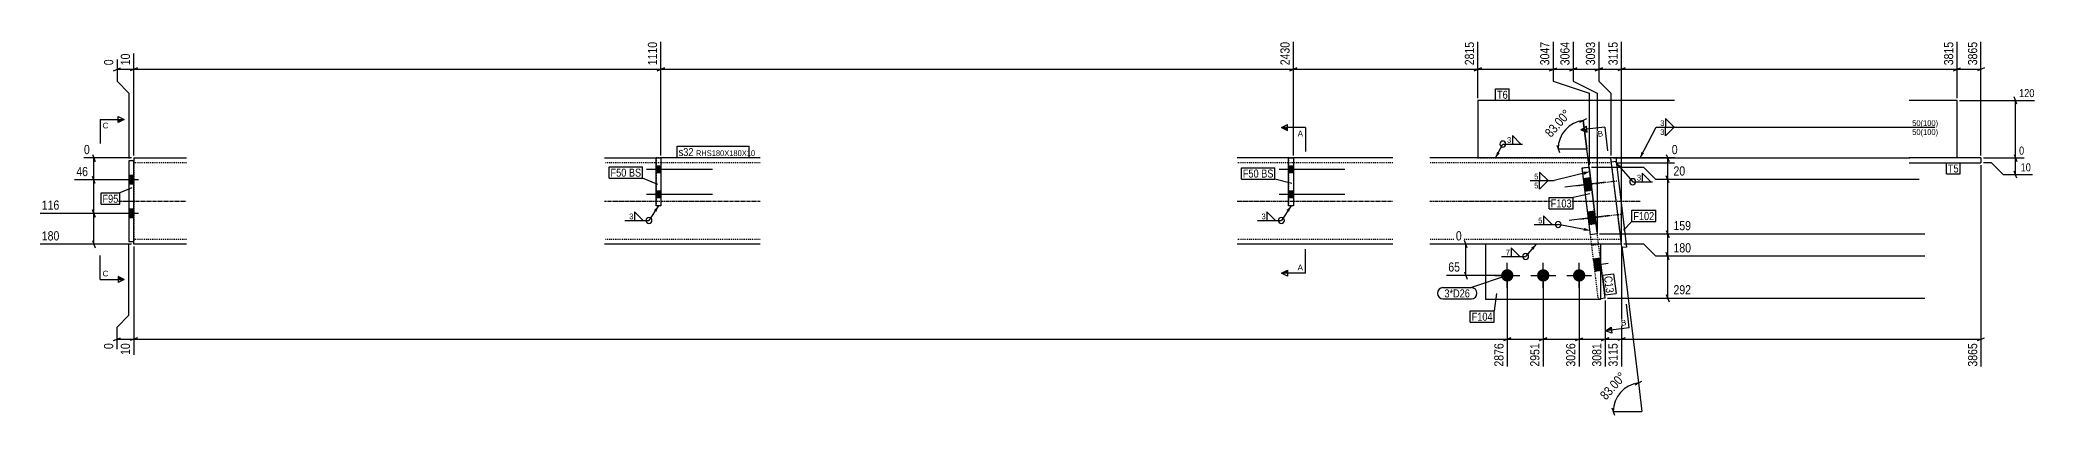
# Model space of a CAD drawing. Header units: millimetres. Extents: x 12 to 42742, y 6 to 829.
# Drawn here: x 12 to 4177, y 12 to 794 of the extents above; entities that cross this region are included whole.
import ezdxf

# ---------------------------------------------------------------- set-up
doc = ezdxf.new("R2010")
doc.units = ezdxf.units.MM
doc.linetypes.add('DXK_LINE_DOT2', pattern=[3.9198, 1.9599, -1.9599])
doc.linetypes.add('DXK_LINE_DOT3', pattern=[5.9187, 2.979, -0.9799, 0.9799, -0.9799])
for name, color, linetype in [('MÅLSÆTNING', 7, 'Continuous'), ('STÅL', 7, 'Continuous'), ('TEKST', 7, 'Continuous')]:
    doc.layers.add(name, color=color, linetype=linetype)
doc.styles.add('Arial', font='ARIAL.TTF', dxfattribs={"height": 0.2})
doc.styles.add('Arial Narrow', font='ARIALN.TTF', dxfattribs={"height": 0.2})

msp = doc.modelspace()

# ---------------------------------------------------------------- hatches: boundary and pattern name
at = {"layer": 'STÅL', "linetype": 'Continuous'}
for points in [[(207.5, 493.4), (207.5, 511.4), (197.5, 511.4), (197.5, 493.4)], [(207.5, 493.4), (207.5, 511.4), (197.5, 511.4), (197.5, 493.4)], [(1307.5, 517.3), (1307.5, 531.3), (1297.5, 531.3), (1297.5, 517.3)], [(2627.5, 517.3), (2627.5, 531.3), (2617.5, 531.3), (2617.5, 517.3)], [(3250.5, 481), (3247.3, 506.8), (3232.5, 505), (3235.6, 479.2)], [(1307.5, 465.3), (1307.5, 479.3), (1297.5, 479.3), (1297.5, 465.3)], [(2627.5, 465.3), (2627.5, 479.3), (2617.5, 479.3), (2617.5, 465.3)], [(207.5, 423.4), (207.5, 441.4), (197.5, 441.4), (197.5, 423.4)], [(207.5, 423.4), (207.5, 441.4), (197.5, 441.4), (197.5, 423.4)], [(3259, 411.5), (3255.9, 437.3), (3241, 435.5), (3244.2, 409.7)], [(3253.1, 337.2), (3256.2, 311.4), (3271.1, 313.2), (3268, 339)], [(3073.9, 316.3, -1), (3073.9, 290.3, -1)], [(3148.9, 316.3, -1), (3148.9, 290.3, -1)], [(3223.9, 316.3, -1), (3223.9, 290.3, -1)]]:
    msp.add_hatch(color=96, dxfattribs=at).paths.add_polyline_path(points)
at = {"layer": 'TEKST', "linetype": 'Continuous'}
for color, points in [(30, [(2615, 612.1), (2615, 605.8), (2602.5, 612.1)]), (3, [(3359.5, 557.9), (3350.9, 548.3), (3353.9, 560.8)]), (3, [(3232.9, 519.4), (3245.8, 519.4), (3234.4, 513.3)]), (3, [(3307.1, 526.8), (3301.2, 538.3), (3311.8, 530.9)]), (3, [(1293, 439.5), (1302.5, 448.3), (1298.3, 436.1)]), (3, [(2613.3, 439.7), (2622.9, 448.3), (2618.5, 436.2)]), (3, [(2613.3, 439.7), (2622.9, 448.3), (2618.5, 436.2)]), (3, [(3234, 402.6), (3245.7, 397.2), (3232.8, 396.5)]), (3, [(3123.7, 360.8), (3134.2, 368.3), (3128.4, 356.8)]), (30, [(2615, 314), (2615, 307.7), (2602.5, 307.7)])]:
    msp.add_hatch(color=color, dxfattribs=at).paths.add_polyline_path(points)

# ---------------------------------------------------------------- linework, layer by layer
at = {"layer": 'MÅLSÆTNING', "color": 7, "linetype": 'Continuous'}
for p, q in [((172.5, 753.9), (172.5, 708.2)), ((207.5, 553.3), (207.5, 766.1)), ((1307.5, 553.3), (1307.5, 790.5)), ((1307.5, 553.3), (1307.5, 790.5)), ((2627.5, 553.3), (2627.5, 790.5)), ((2627.5, 553.3), (2627.5, 790.5)), ((3012.5, 673.3), (3012.5, 790.5)), ((3012.5, 673.3), (3012.5, 790.5)), ((3169.7, 790.5), (3169.7, 708.2)), ((3211.7, 790.5), (3211.7, 708.2)), ((3265.1, 790.5), (3265.1, 708.2)), ((3312.2, 373.3), (3312.2, 790.5)), ((3312.2, 373.3), (3312.2, 790.5)), ((4012.5, 673.3), (4012.5, 790.5)), ((4062.5, 553.3), (4062.5, 790.5)), ((165, 730.2), (180, 736.2)), ((172.5, 733.2), (207.5, 733.2)), ((172.5, 708.2), (197.5, 683.2)), ((215, 736.2), (200, 730.2)), ((1315, 736.2), (1300, 730.2)), ((1300, 730.2), (1315, 736.2)), ((1307.5, 733.2), (2627.5, 733.2)), ((2635, 736.2), (2620, 730.2)), ((2620, 730.2), (2635, 736.2)), ((2627.5, 733.2), (3012.5, 733.2)), ((3020, 736.2), (3005, 730.2)), ((3005, 730.2), (3020, 736.2)), ((3162.2, 730.2), (3177.2, 736.2)), ((3169.7, 733.2), (3211.7, 733.2)), ((3169.7, 708.2), (3244.7, 683.2)), ((3169.7, 708.2), (3244.7, 683.2)), ((3219.2, 736.2), (3204.2, 730.2)), ((3211.7, 708.2), (3261.7, 683.2)), ((3211.7, 708.2), (3261.7, 683.2)), ((3257.6, 730.2), (3272.6, 736.2)), ((3265.1, 733.2), (3312.2, 733.2)), ((3265.1, 708.2), (3290.1, 683.2)), ((3265.1, 708.2), (3290.1, 683.2)), ((3319.7, 736.2), (3304.7, 730.2)), ((3319.7, 736.2), (3304.7, 730.2)), ((4005, 730.2), (4020, 736.2)), ((4012.5, 733.2), (4062.5, 733.2)), ((4070, 736.2), (4055, 730.2)), ((197.5, 683.2), (197.5, 547.3)), ((3244.7, 683.2), (3244.7, 533.7)), ((3244.7, 683.2), (3244.7, 533.7)), ((3261.7, 683.2), (3261.7, 394.7)), ((3261.7, 683.2), (3261.7, 394.7)), ((3290.1, 683.2), (3290.1, 553.3)), ((3290.1, 683.2), (3290.1, 553.3)), ((4017.5, 668.3), (4174, 668.3)), ((4137.5, 660.8), (4131.5, 675.8)), ((4134.5, 548.3), (4134.5, 668.3)), ((3225.6, 622.8), (3239.7, 630.6)), ((3245.9, 518.6), (3232.6, 626.7)), ((3232.6, 626.7), (3240, 567.2)), ((3177, 574.7), (3183, 559.7)), ((3180, 567.2), (3240, 567.2)), ((3295.1, 548.3), (3913.9, 548.3)), ((3405.7, 555.8), (3411.7, 540.8)), ((3408.7, 503.7), (3408.7, 548.3)), ((4067.5, 548.3), (4152.6, 548.3)), ((4067.5, 548.3), (4152.6, 548.3)), ((4131.5, 555.8), (4137.5, 540.8)), ((4131.5, 555.8), (4137.5, 540.8)), ((4134.5, 513.3), (4134.5, 548.3)), ((202.5, 502.4), (84, 502.4)), ((127.1, 494.9), (121.1, 509.9)), ((124.1, 432.4), (124.1, 502.4)), ((3358.7, 528.7), (3249.7, 528.7)), ((3358.7, 528.7), (3249.7, 528.7)), ((3383.7, 503.7), (3358.7, 528.7)), ((3383.7, 503.7), (3358.7, 528.7)), ((3933.3, 503.7), (3383.7, 503.7)), ((3933.3, 503.7), (3383.7, 503.7)), ((3411.7, 496.2), (3405.7, 511.2)), ((3411.7, 496.2), (3405.7, 511.2)), ((3408.7, 389.7), (3408.7, 503.7)), ((4062.5, 533.3), (4062.5, 113.1)), ((4084.5, 538.3), (4067.5, 538.3)), ((4109.5, 513.3), (4084.5, 538.3)), ((4169.7, 513.3), (4109.5, 513.3)), ((4137.5, 505.8), (4131.5, 520.8)), ((202.5, 432.4), (12, 432.4)), ((202.5, 432.4), (12, 432.4)), ((121.1, 439.9), (127.1, 424.9)), ((127.1, 424.9), (121.1, 439.9)), ((124.1, 368.3), (124.1, 432.4)), ((121.1, 375.8), (127.1, 360.8)), ((2990.3, 360.8), (2984.3, 375.8)), ((3266.7, 389.7), (3945.5, 389.7)), ((3266.7, 389.7), (3945.5, 389.7)), ((3405.7, 397.2), (3411.7, 382.2)), ((3405.7, 397.2), (3411.7, 382.2)), ((3408.7, 343.3), (3408.7, 389.7)), ((202.5, 368.3), (12, 368.3)), ((197.5, 220.3), (197.5, 369.3)), ((207.5, 363.3), (207.5, 137.4)), ((3023.9, 368.3), (2966.6, 368.3)), ((2987.3, 303.3), (2987.3, 368.3)), ((3312.2, 363.3), (3312.2, 113.1)), ((3312.8, 363.3), (3347.7, 79.1)), ((3358.7, 368.3), (3317.2, 368.3)), ((3358.7, 368.3), (3317.2, 368.3)), ((3383.7, 343.3), (3358.7, 368.3)), ((3383.7, 343.3), (3358.7, 368.3)), ((3945.5, 343.3), (3383.7, 343.3)), ((3945.5, 343.3), (3383.7, 343.3)), ((3411.7, 335.8), (3405.7, 350.8)), ((3411.7, 335.8), (3405.7, 350.8)), ((3408.7, 255.8), (3408.7, 343.3)), ((3068.9, 303.3), (2947.2, 303.3)), ((2984.3, 310.8), (2990.3, 295.8)), ((3073.9, 298.3), (3073.9, 113.1)), ((3073.9, 298.3), (3073.9, 113.1)), ((3148.9, 298.3), (3148.9, 113.1)), ((3223.9, 298.3), (3223.9, 113.1)), ((3223.9, 298.3), (3223.9, 113.1)), ((3278.2, 250.8), (3278.2, 113.1)), ((3283.2, 255.8), (3945.5, 255.8)), ((3405.7, 263.3), (3411.7, 248.3)), ((172.5, 195.3), (197.5, 220.3)), ((165, 167.3), (180, 173.3)), ((172.5, 149.6), (172.5, 195.3)), ((172.5, 170.3), (207.5, 170.3)), ((215, 173.3), (200, 167.3)), ((3081.4, 173.3), (3066.4, 167.3)), ((3066.4, 167.3), (3081.4, 173.3)), ((3073.9, 170.3), (3148.9, 170.3)), ((3141.4, 167.3), (3156.4, 173.3)), ((3216.4, 167.3), (3231.4, 173.3)), ((3223.9, 170.3), (3278.2, 170.3)), ((3285.7, 173.3), (3270.7, 167.3)), ((3319.7, 173.3), (3304.7, 167.3)), ((3319.7, 173.3), (3304.7, 167.3)), ((3312.2, 170.3), (4062.5, 170.3)), ((4055, 167.3), (4070, 173.3)), ((3340.6, 75.2), (3354.8, 82.9)), ((3347.7, 79.1), (3355, 19.5)), ((3292, 27), (3298, 12)), ((3295, 19.5), (3355, 19.5))]:
    msp.add_line(p, q, dxfattribs=at)
for centre in [(3240, 567.2), (3355, 19.5)]:
    msp.add_arc(centre, 60, 97, 180, dxfattribs=at)
at = {"layer": 'STÅL', "color": 2, "linetype": 'Continuous'}
for p, q in [((3423, 668.3), (3012.5, 668.3)), ((3012.5, 668.3), (3012.5, 548.3)), ((4012.5, 668.3), (3912.5, 668.3)), ((4012.5, 548.3), (4012.5, 668.3)), ((207.5, 542.3), (197.5, 542.3)), ((197.5, 542.3), (197.5, 374.3)), ((207.5, 548.3), (207.5, 542.3)), ((207.5, 548.3), (317.5, 548.3)), ((207.5, 374.3), (207.5, 542.3)), ((1190, 548.3), (1297.5, 548.3)), ((1297.5, 448.3), (1297.5, 548.3)), ((1297.5, 548.3), (1307.5, 548.3)), ((1515, 548.3), (1307.5, 548.3)), ((1307.5, 548.3), (1307.5, 448.3)), ((2617.5, 548.3), (2510, 548.3)), ((2617.5, 448.3), (2617.5, 548.3)), ((2617.5, 548.3), (2627.5, 548.3)), ((2835, 548.3), (2627.5, 548.3)), ((2627.5, 548.3), (2627.5, 448.3)), ((3290.1, 548.3), (2912.5, 548.3)), ((3311.3, 375.5), (3290.1, 548.3)), ((3301.2, 548.3), (3290.1, 548.3)), ((3423, 548.3), (3301.2, 548.3)), ((3301.2, 548.3), (3301.2, 540.1)), ((4062.5, 548.3), (3912.5, 548.3)), ((4062.5, 548.3), (4062.5, 538.3)), ((3244.7, 528.7), (3229.8, 526.8)), ((3229.8, 526.8), (3246.8, 387.9)), ((3244.7, 528.7), (3261.7, 389.7)), ((3291.1, 540.3), (3301, 541.5)), ((3301, 541.5), (3323, 362.5)), ((3301.4, 538.3), (3423, 538.3)), ((3912.5, 538.3), (4062.5, 538.3)), ((1307.5, 448.3), (1297.5, 448.3)), ((2627.5, 448.3), (2617.5, 448.3)), ((3261.7, 389.7), (3246.8, 387.9)), ((3313.1, 361.3), (3311.3, 375.5)), ((197.5, 374.3), (207.5, 374.3)), ((207.5, 368.3), (207.5, 374.3)), ((317.5, 368.3), (207.5, 368.3)), ((1515, 368.3), (1190, 368.3)), ((2835, 368.3), (2510, 368.3)), ((3312.2, 368.3), (2912.5, 368.3)), ((3028.9, 253.3), (3028.9, 368.3)), ((3268.9, 253.3), (3268.9, 368.3)), ((3323, 362.5), (3313.1, 361.3)), ((3278.2, 255.8), (3268.9, 331.2)), ((3268.9, 253.3), (3028.9, 253.3)), ((3278.2, 255.8), (3268.9, 254.7))]:
    msp.add_line(p, q, dxfattribs=at)
at = {"layer": 'STÅL', "color": 7, "linetype": 'DXK_LINE_DOT2'}
for p, q in [((207.5, 542.3), (207.5, 393.3)), ((1307.5, 548.3), (1297.5, 548.3)), ((1297.5, 548.3), (1297.5, 448.3)), ((1307.5, 548.3), (1307.5, 448.3)), ((2627.5, 548.3), (2617.5, 548.3)), ((2617.5, 548.3), (2617.5, 448.3)), ((2627.5, 548.3), (2627.5, 448.3)), ((3012.5, 548.3), (3290.1, 548.3)), ((3423, 548.3), (3301.2, 548.3)), ((4012.5, 548.3), (3912.5, 548.3)), ((317.5, 538.3), (207.5, 538.3)), ((1515, 538.3), (1190, 538.3)), ((2835, 538.3), (2510, 538.3)), ((3291.3, 538.3), (2912.5, 538.3)), ((3244.7, 528.7), (3229.8, 526.8)), ((3229.8, 526.8), (3263.3, 254)), ((3268.9, 331.2), (3244.7, 528.7)), ((3311.3, 375.5), (3291.1, 540.3)), ((3301.2, 538.3), (3301.2, 540.1)), ((3301.2, 538.3), (3301.4, 538.3)), ((1307.5, 448.3), (1297.5, 448.3)), ((2627.5, 448.3), (2617.5, 448.3)), ((207.5, 393.3), (207.5, 374.3)), ((317.5, 378.3), (207.5, 378.3)), ((1515, 378.3), (1190, 378.3)), ((2835, 378.3), (2510, 378.3)), ((3311, 378.3), (2912.5, 378.3)), ((3312, 370.2), (3311.3, 375.5)), ((3268.9, 368.3), (3028.9, 368.3)), ((3249.5, 366.4), (3264.4, 368.2)), ((3249.5, 366.4), (3264.4, 368.2)), ((3312.2, 368.3), (3312, 370.2)), ((3269.7, 325.3), (3254.8, 323.5)), ((3268.9, 254.7), (3263.3, 254))]:
    msp.add_line(p, q, dxfattribs=at)
at = {"layer": 'STÅL', "color": 96, "linetype": 'Continuous'}
for p, q in [((217.5, 502.4), (152.5, 502.4)), ((217.5, 502.4), (152.5, 502.4)), ((207.5, 511.4), (197.5, 511.4)), ((207.5, 511.4), (197.5, 511.4)), ((1415, 524.3), (1277.5, 524.3)), ((1307.5, 531.3), (1297.5, 531.3)), ((1307.5, 517.3), (1297.5, 517.3)), ((2735, 524.3), (2597.5, 524.3)), ((2627.5, 531.3), (2617.5, 531.3)), ((2627.5, 517.3), (2617.5, 517.3)), ((3247.3, 506.8), (3232.5, 505)), ((207.5, 493.4), (197.5, 493.4)), ((207.5, 493.4), (197.5, 493.4)), ((1415, 472.3), (1277.5, 472.3)), ((1307.5, 479.3), (1297.5, 479.3)), ((1307.5, 465.3), (1297.5, 465.3)), ((2735, 472.3), (2597.5, 472.3)), ((2627.5, 479.3), (2617.5, 479.3)), ((2627.5, 465.3), (2617.5, 465.3)), ((3278.7, 497.6), (3194.3, 487.2)), ((3250.5, 481), (3235.6, 479.2)), ((217.5, 432.4), (152.5, 432.4)), ((217.5, 432.4), (152.5, 432.4)), ((207.5, 441.4), (197.5, 441.4)), ((207.5, 441.4), (197.5, 441.4)), ((207.5, 423.4), (197.5, 423.4)), ((207.5, 423.4), (197.5, 423.4)), ((3287.2, 428.1), (3202.9, 417.7)), ((3255.9, 437.3), (3241, 435.5)), ((3259, 411.5), (3244.2, 409.7)), ((3268, 339), (3253.1, 337.2)), ((3047.9, 303.3), (3099.9, 303.3)), ((3073.9, 277.3), (3073.9, 329.3)), ((3122.9, 303.3), (3174.9, 303.3)), ((3148.9, 277.3), (3148.9, 329.3)), ((3197.9, 303.3), (3249.9, 303.3)), ((3223.9, 277.3), (3223.9, 329.3)), ((3284.4, 328), (3254.7, 324.3)), ((3271.1, 313.2), (3256.2, 311.4))]:
    msp.add_line(p, q, dxfattribs=at)
at = {"layer": 'STÅL', "color": 96, "linetype": 'DXK_LINE_DOT2'}
for p, q in [((1415, 524.3), (1277.5, 524.3)), ((1307.5, 531.3), (1297.5, 531.3)), ((1307.5, 517.3), (1297.5, 517.3)), ((2735, 524.3), (2597.5, 524.3)), ((2627.5, 531.3), (2617.5, 531.3)), ((2627.5, 517.3), (2617.5, 517.3)), ((3219.2, 490.3), (3303.5, 500.6)), ((3232.5, 505), (3247.4, 506.8)), ((1415, 472.3), (1277.5, 472.3)), ((1307.5, 479.3), (1297.5, 479.3)), ((1307.5, 465.3), (1297.5, 465.3)), ((2735, 472.3), (2597.5, 472.3)), ((2627.5, 479.3), (2617.5, 479.3)), ((2627.5, 465.3), (2617.5, 465.3)), ((3235.6, 479.2), (3250.5, 481)), ((3227.7, 420.8), (3312.1, 431.1)), ((3241, 435.5), (3255.9, 437.3)), ((3244.2, 409.7), (3259.1, 411.5))]:
    msp.add_line(p, q, dxfattribs=at)
at = {"layer": 'STÅL', "color": 7, "linetype": 'DXK_LINE_DOT3'}
for p, q in [((157.5, 458.3), (317.5, 458.3)), ((1190, 458.3), (1515, 458.3)), ((2510, 458.3), (2835, 458.3)), ((2912.5, 458.3), (3351.2, 458.3))]:
    msp.add_line(p, q, dxfattribs=at)
at = {"layer": 'TEKST', "color": 30, "linetype": 'Continuous'}
for p, q in [((2602.5, 612.1), (2615, 618.3)), ((2602.5, 612.1), (2615, 605.8)), ((2615, 605.8), (2615, 618.3)), ((3240.7, 602.1), (3239.2, 614.5)), ((2602.5, 307.7), (2615, 314)), ((2615, 301.5), (2602.5, 307.7)), ((2615, 314), (2615, 301.5))]:
    msp.add_line(p, q, dxfattribs=at)
at = {"layer": 'TEKST', "color": 3, "linetype": 'Continuous'}
for p, q in [((3245.8, 519.4), (3171.6, 501.1)), ((1302.5, 448.3), (1282.7, 417.9)), ((2622.9, 448.3), (2602.4, 417.9)), ((2622.9, 448.3), (2602.4, 417.9)), ((3245.7, 397.2), (3180, 409.5)), ((3134.2, 368.3), (3112.2, 342.8))]:
    msp.add_line(p, q, dxfattribs=at)
for centre, start, end in [((1282.7, 417.9), 90, 270), ((1282.7, 417.9), 270, 90), ((2602.4, 417.9), 90, 270), ((2602.4, 417.9), 270, 90), ((3180, 409.5), 90, 270), ((3180, 409.5), 270, 90), ((3112.2, 342.8), 90, 270), ((3112.2, 342.8), 270, 90)]:
    msp.add_arc(centre, 6.25, start, end, dxfattribs=at)

# ---------------------------------------------------------------- wipeouts: each hides what was drawn before it
at = {"color": 0}
for points in [[(3401.7, 614), (3401.7, 628.5), (3392.1, 628.5), (3392.1, 614)], [(3082, 578.9), (3082, 593.4), (3072.4, 593.4), (3072.4, 578.9)], [(3138.8, 502.6), (3138.8, 517.1), (3129.2, 517.1), (3129.2, 502.6)], [(1250, 419.4), (1250, 433.9), (1240.4, 433.9), (1240.4, 419.4)], [(2569.7, 419.4), (2569.7, 433.9), (2560, 433.9), (2560, 419.4)], [(2996, 257.4), (2996, 274.9), (2942.7, 274.9), (2942.7, 257.4)], [(3043.2, 208.8), (3043.2, 226.3), (2999.5, 226.3), (2999.5, 208.8)]]:
    msp.add_wipeout(points, dxfattribs=at).dxf.layer = 'TEKST'
at = {"color": 0, "linetype": 'Continuous'}
for points in [[(3967.2, 614), (3967.2, 628.5), (3918, 628.5), (3918, 614)], [(154.5, 610), (154.5, 622.5), (142.5, 622.5), (142.5, 610)], [(154.5, 301.2), (154.5, 313.7), (142.5, 313.7), (142.5, 301.2)], [(2647.5, 314), (2647.5, 326.5), (2636.4, 326.5), (2636.4, 314)]]:
    msp.add_wipeout(points, dxfattribs=at).dxf.layer = 'TEKST'

# ---------------------------------------------------------------- next in the draw order: hatches: boundary and pattern name
at = {"layer": 'TEKST', "linetype": 'Continuous'}
for color, points in [(30, [(175, 622.5), (175, 628.7), (187.5, 628.7)]), (3, [(3058, 557.9), (3049.4, 548.3), (3052.4, 560.8)]), (30, [(175, 295), (175, 301.2), (187.5, 295)])]:
    msp.add_hatch(color=color, dxfattribs=at).paths.add_polyline_path(points)

# ---------------------------------------------------------------- next in the draw order: linework, layer by layer
at = {"layer": 'TEKST', "color": 7, "linetype": 'Continuous'}
for p, q in [((137.5, 628.7), (187.5, 628.7)), ((137.5, 295), (137.5, 345)), ((2652.5, 307.7), (2652.5, 357.7)), ((137.5, 295), (187.5, 295)), ((2652.5, 307.7), (2602.5, 307.7))]:
    msp.add_line(p, q, dxfattribs=at)
at = {"layer": 'TEKST', "color": 30, "linetype": 'Continuous'}
for p, q in [((175, 622.5), (175, 635)), ((175, 635), (187.5, 628.7)), ((187.5, 628.7), (175, 622.5)), ((187.5, 295), (175, 301.2)), ((175, 301.2), (175, 288.7)), ((187.5, 295), (175, 288.7))]:
    msp.add_line(p, q, dxfattribs=at)
at = {"layer": 'TEKST', "color": 3, "linetype": 'Continuous'}
for p, q in [((3422.2, 612.5), (3404.3, 630.4)), ((3404.3, 630.4), (3404.3, 612.5)), ((3102.4, 577.4), (3084.5, 595.3)), ((3084.5, 595.3), (3084.5, 577.4)), ((3404.3, 612.5), (3422.2, 612.5)), ((3049.4, 548.3), (3064.6, 577.4)), ((3064.6, 577.4), (3106, 577.4)), ((3084.5, 577.4), (3102.4, 577.4)), ((3159.2, 501.1), (3141.4, 518.9)), ((3141.4, 518.9), (3141.4, 501.1)), ((3141.4, 501.1), (3159.2, 501.1)), ((1232.6, 417.9), (1282.7, 417.9)), ((1270.4, 417.9), (1252.6, 435.8)), ((1252.6, 435.8), (1252.6, 417.9)), ((1252.6, 417.9), (1270.4, 417.9)), ((2552.3, 417.9), (2602.4, 417.9)), ((2590.1, 417.9), (2572.2, 435.8)), ((2572.2, 435.8), (2572.2, 417.9)), ((2572.2, 417.9), (2590.1, 417.9))]:
    msp.add_line(p, q, dxfattribs=at)
for start, end in [(90, 270), (270, 90)]:
    msp.add_arc((3064.6, 577.4), 6.25, start, end, dxfattribs=at)

# ---------------------------------------------------------------- next in the draw order: texts
at = {"layer": 'TEKST', "color": 3, "linetype": 'Continuous', "style": 'Arial'}
for s, p in [('C', (142.5, 610)), ('C', (142.5, 301.2)), ('A', (2636.4, 314))]:
    msp.add_text(s, height=11.9, dxfattribs=at).set_placement(p)
at = {"layer": 'TEKST', "color": 3, "style": 'Arial Narrow'}
for p in [(3073.4, 579.9), (1241.4, 420.4), (2561, 420.4)]:
    msp.add_text('3', height=11.9, dxfattribs=at).set_placement(p)

# ---------------------------------------------------------------- next in the draw order: wipeouts: each hides what was drawn before it
at = {"color": 0, "linetype": 'Continuous'}
for points, layer in [([(2623.5, 794.5), (2595.5, 794.5), (2595.5, 737.7), (2623.5, 737.7)], 'MÅLSÆTNING'), ([(3207.7, 794.5), (3179.7, 794.5), (3179.7, 737.7), (3207.7, 737.7)], 'MÅLSÆTNING'), ([(4058.5, 794.5), (4030.5, 794.5), (4030.5, 737.7), (4058.5, 737.7)], 'MÅLSÆTNING'), ([(203.5, 770.1), (175.5, 770.1), (175.5, 737.7), (203.5, 737.7)], 'MÅLSÆTNING'), ([(4177.5, 671.8), (4177.5, 696.3), (4138.5, 696.3), (4138.5, 671.8)], 'MÅLSÆTNING'), ([(3917.9, 552.3), (3917.9, 580.3), (3413.2, 580.3), (3413.2, 552.3)], 'MÅLSÆTNING'), ([(4156.1, 551.8), (4156.1, 576.3), (4138.5, 576.3), (4138.5, 551.8)], 'MÅLSÆTNING'), ([(116, 506.4), (116, 534.4), (83.6, 534.4), (83.6, 506.4)], 'MÅLSÆTNING'), ([(116, 436.4), (116, 464.4), (11.6, 464.4), (11.6, 436.4)], 'MÅLSÆTNING'), ([(3945.9, 393.7), (3945.9, 421.7), (3416.8, 421.7), (3416.8, 393.7)], 'MÅLSÆTNING'), ([(116, 372.3), (116, 400.3), (11.6, 400.3), (11.6, 372.3)], 'MÅLSÆTNING'), ([(2982.8, 372.3), (2982.8, 400.3), (2962.6, 400.3), (2962.6, 372.3)], 'MÅLSÆTNING'), ([(2979.2, 307.3), (2979.2, 335.3), (2946.8, 335.3), (2946.8, 307.3)], 'MÅLSÆTNING'), ([(3945.9, 259.8), (3945.9, 287.8), (3416.8, 287.8), (3416.8, 259.8)], 'MÅLSÆTNING'), ([(203.5, 165.8), (175.5, 165.8), (175.5, 133.4), (203.5, 133.4)], 'MÅLSÆTNING'), ([(3144.9, 165.8), (3116.9, 165.8), (3116.9, 109.1), (3144.9, 109.1)], 'MÅLSÆTNING'), ([(3274.2, 165.8), (3246.2, 165.8), (3246.2, 109.1), (3274.2, 109.1)], 'MÅLSÆTNING'), ([(4058.5, 165.8), (4030.5, 165.8), (4030.5, 109.1), (4058.5, 109.1)], 'MÅLSÆTNING'), ([(2647.5, 593.3), (2647.5, 605.8), (2636.4, 605.8), (2636.4, 593.3)], 'TEKST'), ([(3274.5, 593.6), (3273, 606), (3261.9, 604.7), (3263.5, 592.3)], 'TEKST')]:
    msp.add_wipeout(points, dxfattribs=at).dxf.layer = layer
at = {"color": 0}
for points, layer in [([(3213.9, 639.3), (3193, 657.8), (3144.3, 602.8), (3165.2, 584.2)], 'MÅLSÆTNING'), ([(3074.8, 671.8), (3074.8, 689.3), (3052.5, 689.3), (3052.5, 671.8)], 'TEKST'), ([(1375.5, 552.3), (1375.5, 569.8), (1344.6, 569.8), (1344.6, 552.3)], 'TEKST'), ([(1235.5, 509.3), (1235.5, 526.8), (1202.5, 526.8), (1202.5, 509.3)], 'TEKST'), ([(2555, 507.4), (2555, 524.9), (2522, 524.9), (2522, 507.4)], 'TEKST'), ([(3353.1, 500.3), (3353.1, 514.8), (3343.5, 514.8), (3343.5, 500.3)], 'TEKST'), ([(4015.7, 517.9), (4015.7, 535.4), (3993.4, 535.4), (3993.4, 517.9)], 'TEKST'), ([(175.3, 455), (175.3, 472.5), (142.2, 472.5), (142.2, 455)], 'TEKST'), ([(3208.2, 445), (3208.2, 462.5), (3164.5, 462.5), (3164.5, 445)], 'TEKST'), ([(3380.6, 418.7), (3380.6, 436.2), (3336.9, 436.2), (3336.9, 418.7)], 'TEKST'), ([(3079.5, 344.3), (3079.5, 358.8), (3069.9, 358.8), (3069.9, 344.3)], 'TEKST'), ([(2996, 257.4), (2996, 274.9), (2942.7, 274.9), (2942.7, 257.4)], 'TEKST'), ([(3043.2, 208.8), (3043.2, 226.3), (2999.5, 226.3), (2999.5, 208.8)], 'TEKST')]:
    msp.add_wipeout(points, dxfattribs=at).dxf.layer = layer

# ---------------------------------------------------------------- next in the draw order: hatches: boundary and pattern name
at = {"layer": 'TEKST', "linetype": 'Continuous'}
msp.add_hatch(color=30, dxfattribs=at).paths.add_polyline_path([(3239.9, 608.3), (3240.7, 602.1), (3227.5, 606.7)])

# ---------------------------------------------------------------- next in the draw order: linework, layer by layer
at = {"layer": 'MÅLSÆTNING', "color": 7, "linetype": 'Continuous'}
for p, q in [((207.5, 553.3), (207.5, 766.1)), ((3169.7, 790.5), (3169.7, 708.2)), ((3211.7, 790.5), (3211.7, 708.2)), ((4012.5, 673.3), (4012.5, 790.5)), ((215, 736.2), (200, 730.2)), ((207.5, 733.2), (1307.5, 733.2)), ((3012.5, 733.2), (3169.7, 733.2)), ((3162.2, 730.2), (3177.2, 736.2)), ((3204.2, 730.2), (3219.2, 736.2)), ((3312.2, 733.2), (4012.5, 733.2)), ((4005, 730.2), (4020, 736.2)), ((202.5, 548.3), (103.5, 548.3)), ((121.1, 555.8), (127.1, 540.8)), ((124.1, 502.4), (124.1, 548.3)), ((202.5, 502.4), (84, 502.4)), ((127.1, 494.9), (121.1, 509.9)), ((207.5, 363.3), (207.5, 137.4)), ((3148.9, 298.3), (3148.9, 113.1)), ((215, 173.3), (200, 167.3)), ((207.5, 170.3), (3073.9, 170.3)), ((3156.4, 173.3), (3141.4, 167.3)), ((3148.9, 170.3), (3223.9, 170.3)), ((3216.4, 167.3), (3231.4, 173.3)), ((3270.7, 167.3), (3285.7, 173.3)), ((3278.2, 170.3), (3312.2, 170.3))]:
    msp.add_line(p, q, dxfattribs=at)
at = {"layer": 'TEKST', "color": 7, "linetype": 'Continuous'}
for p, q in [((2652.5, 612.1), (2602.5, 612.1)), ((2652.5, 612.1), (2652.5, 562.1)), ((3277.2, 612.8), (3227.5, 606.7)), ((3277.2, 612.8), (3283.3, 563.2)), ((3073.9, 303.3), (2999, 277.9)), ((2939.7, 277.9), (2999, 277.9)), ((2939.7, 254.4), (2999, 254.4)), ((3051.5, 265.5), (3046.2, 229.3)), ((2996.5, 229.3), (3046.2, 229.3)), ((2996.5, 205.8), (2996.5, 229.3)), ((3046.2, 205.8), (3046.2, 229.3)), ((2996.5, 205.8), (3046.2, 205.8))]:
    msp.add_line(p, q, dxfattribs=at)
at = {"layer": 'TEKST', "color": 30, "linetype": 'Continuous'}
for q in [(3239.2, 614.5), (3240.7, 602.1)]:
    msp.add_line((3227.5, 606.7), q, dxfattribs=at)
at = {"layer": 'TEKST', "color": 3, "linetype": 'Continuous'}
for p, q in [((3301.2, 538.3), (3335.7, 498.8)), ((3373.5, 498.8), (3355.7, 516.7)), ((3355.7, 516.7), (3355.7, 498.8)), ((3335.7, 498.8), (3377.1, 498.8)), ((3355.7, 498.8), (3373.5, 498.8)), ((3062.1, 342.8), (3112.2, 342.8)), ((3099.9, 342.8), (3082, 360.6)), ((3082, 360.6), (3082, 342.8)), ((3082, 342.8), (3099.9, 342.8))]:
    msp.add_line(p, q, dxfattribs=at)
for start, end in [(90, 270), (270, 90)]:
    msp.add_arc((3335.7, 498.8), 6.25, start, end, dxfattribs=at)
at = {"layer": 'TEKST', "color": 7, "linetype": 'Continuous'}
for centre, start, end in [((2939.7, 266.1), 90, 270), ((2999, 266.1), 270, 90)]:
    msp.add_arc(centre, 11.7, start, end, dxfattribs=at)

# ---------------------------------------------------------------- next in the draw order: texts
at = {"layer": 'MÅLSÆTNING', "color": 3, "linetype": 'Continuous', "style": 'Arial Narrow'}
for s, p in [('2430', (2619.5, 741.7)), ('3064', (3203.7, 741.7)), ('3865', (4054.5, 741.7)), ('2951', (3140.9, 113.1)), ('3081', (3270.2, 113.1)), ('3865', (4054.5, 113.1))]:
    msp.add_text(s, height=19.09, rotation=90.0002, dxfattribs=at).set_placement(p)
for s, height, p in [('120', 16.7, (4142, 675.3)), ('0', 19.1, (3417.2, 556.3)), ('46', 19.09, (87.6, 510.4)), ('116', 19.09, (15.6, 440.4)), ('159', 19.09, (3420.8, 397.7)), ('180', 19.09, (15.6, 376.3)), ('0', 19.1, (2966.6, 376.3)), ('65', 19.09, (2950.8, 311.3)), ('292', 19.09, (3420.8, 263.8))]:
    msp.add_text(s, height=height, dxfattribs=at).set_placement(p)
at = {"layer": 'MÅLSÆTNING', "color": 3, "style": 'Arial Narrow'}
msp.add_text('83.00°', height=19.09, rotation=48.5009, dxfattribs=at).set_placement((3164.9, 589.9))
at = {"layer": 'TEKST', "color": 3, "linetype": 'Continuous', "style": 'Arial'}
msp.add_text('A', height=11.9, dxfattribs=at).set_placement((2636.4, 593.3))
msp.add_text('B', height=11.9, rotation=7.0015, dxfattribs=at).set_placement((3263.5, 592.3))
at = {"layer": 'TEKST', "color": 3, "style": 'Arial Narrow'}
for s, height, p in [('3', 11.9, (3344.5, 501.3)), ('7', 11.9, (3070.9, 345.3)), ('3*D26', 16.7, (2942.7, 257.4)), ('F104', 16.7, (2999.5, 208.8))]:
    msp.add_text(s, height=height, dxfattribs=at).set_placement(p)

# ---------------------------------------------------------------- next in the draw order: wipeouts: each hides what was drawn before it
at = {"color": 0, "linetype": 'Continuous'}
for points, layer in [([(168.5, 757.9), (140.5, 757.9), (140.5, 737.7), (168.5, 737.7)], 'MÅLSÆTNING'), ([(4170, 516.8), (4170, 541.3), (4141.7, 541.3), (4141.7, 516.8)], 'MÅLSÆTNING'), ([(3945.9, 347.3), (3945.9, 375.3), (3416.8, 375.3), (3416.8, 347.3)], 'MÅLSÆTNING'), ([(168.5, 165.8), (140.5, 165.8), (140.5, 145.6), (168.5, 145.6)], 'MÅLSÆTNING'), ([(3967.2, 595.3), (3967.2, 609.8), (3918, 609.8), (3918, 595.3)], 'TEKST'), ([(3138.8, 483.8), (3138.8, 498.3), (3129.2, 498.3), (3129.2, 483.8)], 'TEKST')]:
    msp.add_wipeout(points, dxfattribs=at).dxf.layer = layer
at = {"color": 0}
for points in [[(3074.8, 671.8), (3074.8, 689.3), (3052.5, 689.3), (3052.5, 671.8)], [(1375.5, 552.3), (1375.5, 569.8), (1344.6, 569.8), (1344.6, 552.3)], [(1235.5, 509.3), (1235.5, 526.8), (1202.5, 526.8), (1202.5, 509.3)], [(2555, 507.4), (2555, 524.9), (2522, 524.9), (2522, 507.4)], [(4015.7, 517.9), (4015.7, 535.4), (3993.4, 535.4), (3993.4, 517.9)], [(175.3, 455), (175.3, 472.5), (142.2, 472.5), (142.2, 455)], [(3208.2, 445), (3208.2, 462.5), (3164.5, 462.5), (3164.5, 445)], [(3380.6, 418.7), (3380.6, 436.2), (3336.9, 436.2), (3336.9, 418.7)]]:
    msp.add_wipeout(points, dxfattribs=at).dxf.layer = 'TEKST'

# ---------------------------------------------------------------- next in the draw order: linework, layer by layer
at = {"layer": 'TEKST', "color": 7, "linetype": 'Continuous'}
for p, q in [((3049.5, 692.3), (3077.8, 692.3)), ((3049.5, 668.8), (3049.5, 692.3)), ((3049.5, 668.8), (3077.8, 668.8)), ((3077.8, 668.8), (3077.8, 692.3)), ((1341.6, 549.3), (1341.6, 572.8)), ((1199.5, 506.3), (1199.5, 529.8)), ((2519, 504.4), (2519, 527.9)), ((3990.4, 538.4), (4018.7, 538.4)), ((3990.4, 514.9), (3990.4, 538.4)), ((3990.4, 514.9), (4018.7, 514.9)), ((4018.7, 514.9), (4018.7, 538.4)), ((139.2, 475.5), (178.3, 475.5)), ((139.2, 452), (139.2, 475.5)), ((203.6, 485.9), (178.3, 475.5)), ((178.3, 452), (178.3, 475.5)), ((3161.5, 465.5), (3211.2, 465.5)), ((3161.5, 442), (3161.5, 465.5)), ((3246.4, 473.2), (3211.2, 465.5)), ((3211.2, 442), (3211.2, 465.5)), ((139.2, 452), (178.3, 452)), ((3161.5, 442), (3211.2, 442)), ((3333.9, 439.2), (3383.6, 439.2)), ((3333.9, 415.7), (3333.9, 439.2)), ((3383.6, 415.7), (3383.6, 439.2)), ((3316.3, 398), (3333.9, 415.7)), ((3333.9, 415.7), (3383.6, 415.7))]:
    msp.add_line(p, q, dxfattribs=at)
at = {"layer": 'TEKST', "color": 3, "linetype": 'Continuous'}
for p, q in [((3121.4, 501.1), (3171.6, 501.1)), ((3141.4, 501.1), (3159.2, 501.1)), ((3159.2, 501.1), (3141.4, 483.2)), ((3141.4, 483.2), (3141.4, 501.1))]:
    msp.add_line(p, q, dxfattribs=at)

# ---------------------------------------------------------------- next in the draw order: texts
at = {"layer": 'MÅLSÆTNING', "color": 3, "linetype": 'Continuous', "style": 'Arial Narrow'}
for s, height, p in [('0', 19.1, (164.5, 741.7)), ('10', 19.09, (199.5, 741.7)), ('0', 19.1, (164.5, 149.6)), ('10', 19.09, (199.5, 137.4))]:
    msp.add_text(s, height=height, rotation=90.0002, dxfattribs=at).set_placement(p)
for s, height, p in [('0', 16.7, (4142, 555.3)), ('10', 16.7, (4145.2, 520.3)), ('180', 19.09, (3420.8, 351.3))]:
    msp.add_text(s, height=height, dxfattribs=at).set_placement(p)
at = {"layer": 'TEKST', "color": 3, "style": 'Arial Narrow'}
for s, height, p in [('T6', 16.7, (3052.5, 671.8)), ('5', 11.9, (3130.2, 503.6)), ('T5', 16.7, (3993.4, 517.9)), ('F95', 16.7, (142.2, 455)), ('F103', 16.7, (3164.5, 445)), ('F102', 16.7, (3336.9, 418.7))]:
    msp.add_text(s, height=height, dxfattribs=at).set_placement(p)
at = {"layer": 'TEKST', "color": 3, "linetype": 'Continuous', "style": 'Arial Narrow'}
for s, height, p in [('50(100)', 11.93, (3919, 615)), ('50(100)', 11.93, (3919, 596.3)), ('5', 11.9, (3130.2, 484.8))]:
    msp.add_text(s, height=height, dxfattribs=at).set_placement(p)

# ---------------------------------------------------------------- next in the draw order: wipeouts: each hides what was drawn before it
at = {"color": 0, "linetype": 'Continuous'}
for points, layer in [([(1303.5, 794.5), (1275.5, 794.5), (1275.5, 737.7), (1303.5, 737.7)], 'MÅLSÆTNING'), ([(3008.5, 794.5), (2980.5, 794.5), (2980.5, 737.7), (3008.5, 737.7)], 'MÅLSÆTNING'), ([(3165.7, 794.5), (3137.7, 794.5), (3137.7, 737.7), (3165.7, 737.7)], 'MÅLSÆTNING'), ([(3308.2, 794.5), (3280.2, 794.5), (3280.2, 737.7), (3308.2, 737.7)], 'MÅLSÆTNING'), ([(4008.5, 794.5), (3980.5, 794.5), (3980.5, 737.7), (4008.5, 737.7)], 'MÅLSÆTNING'), ([(119.6, 552.3), (119.6, 580.3), (99.5, 580.3), (99.5, 552.3)], 'MÅLSÆTNING'), ([(3933.7, 507.7), (3933.7, 535.7), (3416.8, 535.7), (3416.8, 507.7)], 'MÅLSÆTNING'), ([(3069.9, 165.8), (3041.9, 165.8), (3041.9, 109.1), (3069.9, 109.1)], 'MÅLSÆTNING'), ([(3219.9, 165.8), (3191.9, 165.8), (3191.9, 109.1), (3219.9, 109.1)], 'MÅLSÆTNING'), ([(3401.7, 595.3), (3401.7, 609.8), (3392.1, 609.8), (3392.1, 595.3)], 'TEKST')]:
    msp.add_wipeout(points, dxfattribs=at).dxf.layer = layer
at = {"color": 0}
for points, layer in [([(3329, 91.6), (3308, 110.2), (3259.3, 55.1), (3280.3, 36.5)], 'MÅLSÆTNING'), ([(1488.8, 552.3), (1488.8, 564.8), (1380.7, 564.8), (1380.7, 552.3)], 'TEKST'), ([(1266.3, 509.3), (1266.3, 526.8), (1240.8, 526.8), (1240.8, 509.3)], 'TEKST'), ([(2585.9, 507.4), (2585.9, 524.9), (2560.3, 524.9), (2560.3, 507.4)], 'TEKST')]:
    msp.add_wipeout(points, dxfattribs=at).dxf.layer = layer

# ---------------------------------------------------------------- next in the draw order: linework, layer by layer
at = {"layer": 'MÅLSÆTNING', "color": 7, "linetype": 'Continuous'}
for p, q in [((3265.1, 790.5), (3265.1, 708.2)), ((3211.7, 733.2), (3265.1, 733.2)), ((3272.6, 736.2), (3257.6, 730.2)), ((3312.2, 363.3), (3312.2, 113.1)), ((3278.2, 250.8), (3278.2, 113.1))]:
    msp.add_line(p, q, dxfattribs=at)
at = {"layer": 'TEKST', "color": 7, "linetype": 'Continuous'}
msp.add_line((137.5, 628.7), (137.5, 578.7), dxfattribs=at)
at = {"layer": 'TEKST', "color": 3, "linetype": 'Continuous'}
for p, q in [((3350.9, 548.3), (3384.4, 612.5)), ((3384.4, 612.5), (3966.2, 612.5)), ((3404.3, 612.5), (3422.2, 612.5)), ((3422.2, 612.5), (3404.3, 594.7)), ((3404.3, 594.7), (3404.3, 612.5))]:
    msp.add_line(p, q, dxfattribs=at)

# ---------------------------------------------------------------- next in the draw order: texts
at = {"layer": 'MÅLSÆTNING', "color": 3, "linetype": 'Continuous', "style": 'Arial Narrow'}
for s, p in [('1110', (1299.5, 741.7)), ('2815', (3004.5, 741.7)), ('3047', (3161.7, 741.7)), ('3115', (3304.2, 741.7)), ('3815', (4004.5, 741.7)), ('2876', (3065.9, 113.1)), ('3026', (3215.9, 113.1))]:
    msp.add_text(s, height=19.09, rotation=90.0002, dxfattribs=at).set_placement(p)
for s, height, p in [('0', 19.1, (103.5, 556.3)), ('20', 19.09, (3420.8, 511.7))]:
    msp.add_text(s, height=height, dxfattribs=at).set_placement(p)
at = {"layer": 'MÅLSÆTNING', "color": 3, "style": 'Arial Narrow'}
msp.add_text('83.00°', height=19.09, rotation=48.5009, dxfattribs=at).set_placement((3280, 42.2))
at = {"layer": 'TEKST', "color": 3, "style": 'Arial Narrow'}
msp.add_text('3', height=11.9, dxfattribs=at).set_placement((3393.1, 615))
at = {"layer": 'TEKST', "color": 3, "linetype": 'Continuous', "style": 'Arial Narrow'}
msp.add_text('3', height=11.9, dxfattribs=at).set_placement((3393.1, 596.3))

# ---------------------------------------------------------------- next in the draw order: wipeouts: each hides what was drawn before it
at = {"color": 0}
for points in [[(1488.8, 552.3), (1488.8, 564.8), (1380.7, 564.8), (1380.7, 552.3)], [(1266.3, 509.3), (1266.3, 526.8), (1240.8, 526.8), (1240.8, 509.3)], [(2585.9, 507.4), (2585.9, 524.9), (2560.3, 524.9), (2560.3, 507.4)], [(3147.2, 411), (3147.2, 425.5), (3137.6, 425.5), (3137.6, 411)]]:
    msp.add_wipeout(points, dxfattribs=at).dxf.layer = 'TEKST'

# ---------------------------------------------------------------- next in the draw order: linework, layer by layer
at = {"layer": 'TEKST', "color": 7, "linetype": 'Continuous'}
for p, q in [((1341.6, 572.8), (1491.8, 572.8)), ((1341.6, 549.3), (1491.8, 549.3)), ((1491.8, 549.3), (1491.8, 572.8)), ((1199.5, 529.8), (1269.3, 529.8)), ((1199.5, 506.3), (1269.3, 506.3)), ((1269.3, 506.3), (1269.3, 529.8)), ((1301.2, 492.6), (1269.3, 506.3)), ((2519, 527.9), (2588.9, 527.9)), ((2519, 504.4), (2588.9, 504.4)), ((2588.9, 504.4), (2588.9, 527.9)), ((2624.5, 494.9), (2588.9, 504.4))]:
    msp.add_line(p, q, dxfattribs=at)
at = {"layer": 'TEKST', "color": 3, "linetype": 'Continuous'}
for p, q in [((3167.7, 409.5), (3149.8, 427.4)), ((3149.8, 427.4), (3149.8, 409.5)), ((3129.9, 409.5), (3180, 409.5)), ((3149.8, 409.5), (3167.7, 409.5))]:
    msp.add_line(p, q, dxfattribs=at)

# ---------------------------------------------------------------- next in the draw order: texts
at = {"layer": 'TEKST', "color": 3, "style": 'Arial Narrow'}
for s, height, p in [('s32', 16.7, (1344.6, 552.3)), ('RHS180X180X10', 11.93, (1380.7, 552.3)), ('F50', 16.7, (1202.5, 509.3)), ('BS', 16.7, (1240.8, 509.3)), ('F50', 16.7, (2522, 507.4)), ('BS', 16.7, (2560.3, 507.4)), ('5', 11.9, (3138.6, 412))]:
    msp.add_text(s, height=height, dxfattribs=at).set_placement(p)

# ---------------------------------------------------------------- next in the draw order: wipeouts: each hides what was drawn before it
at = {"color": 0, "linetype": 'Continuous'}
for points, layer in [([(3261.1, 794.5), (3233.1, 794.5), (3233.1, 737.7), (3261.1, 737.7)], 'MÅLSÆTNING'), ([(3308.2, 165.8), (3280.2, 165.8), (3280.2, 109.1), (3308.2, 109.1)], 'MÅLSÆTNING'), ([(3322.9, 199.5), (3321.4, 211.9), (3310.3, 210.5), (3311.9, 198.1)], 'TEKST')]:
    msp.add_wipeout(points, dxfattribs=at).dxf.layer = layer
at = {"color": 0}
msp.add_wipeout([(3280.1, 266), (3297.5, 268.1), (3293.2, 303.1), (3275.8, 300.9)], dxfattribs=at).dxf.layer = 'TEKST'

# ---------------------------------------------------------------- next in the draw order: hatches: boundary and pattern name
at = {"layer": 'TEKST', "linetype": 'Continuous'}
msp.add_hatch(color=30, dxfattribs=at).paths.add_polyline_path([(3290.6, 195.5), (3291.4, 189.3), (3279, 187.8)])

# ---------------------------------------------------------------- next in the draw order: linework, layer by layer
at = {"layer": 'TEKST', "color": 7, "linetype": 'Continuous'}
for q in [(3322.5, 243.5), (3279, 187.8)]:
    msp.add_line((3328.6, 193.9), q, dxfattribs=at)
at = {"layer": 'TEKST', "color": 30, "linetype": 'Continuous'}
for p, q in [((3279, 187.8), (3290.6, 195.5)), ((3292.2, 183.1), (3279, 187.8)), ((3290.6, 195.5), (3292.2, 183.1))]:
    msp.add_line(p, q, dxfattribs=at)

# ---------------------------------------------------------------- next in the draw order: texts
at = {"layer": 'MÅLSÆTNING', "color": 3, "linetype": 'Continuous', "style": 'Arial Narrow'}
for s, p in [('3093', (3257.1, 741.7)), ('3115', (3304.2, 113.1))]:
    msp.add_text(s, height=19.09, rotation=90.0002, dxfattribs=at).set_placement(p)
at = {"layer": 'TEKST', "color": 3, "linetype": 'Continuous', "style": 'Arial'}
msp.add_text('B', height=11.9, rotation=7.0015, dxfattribs=at).set_placement((3311.9, 198.1))

# ---------------------------------------------------------------- next in the draw order: wipeouts: each hides what was drawn before it
at = {"color": 0}
msp.add_wipeout([(3280.1, 266), (3297.5, 268.1), (3293.2, 303.1), (3275.8, 300.9)], dxfattribs=at).dxf.layer = 'TEKST'

# ---------------------------------------------------------------- next in the draw order: linework, layer by layer
at = {"layer": 'TEKST', "color": 7, "linetype": 'Continuous'}
for p, q in [((3272.5, 303.5), (3295.8, 306.4)), ((3272.5, 303.5), (3277.5, 262.7)), ((3295.8, 306.4), (3300.8, 265.5)), ((3277.5, 262.7), (3300.8, 265.5))]:
    msp.add_line(p, q, dxfattribs=at)

# ---------------------------------------------------------------- next in the draw order: texts
at = {"layer": 'TEKST', "color": 3, "style": 'Arial Narrow'}
msp.add_text('C13', height=16.7, rotation=-82.9987, dxfattribs=at).set_placement((3275.8, 300.9))

doc.saveas('drawing.dxf')
